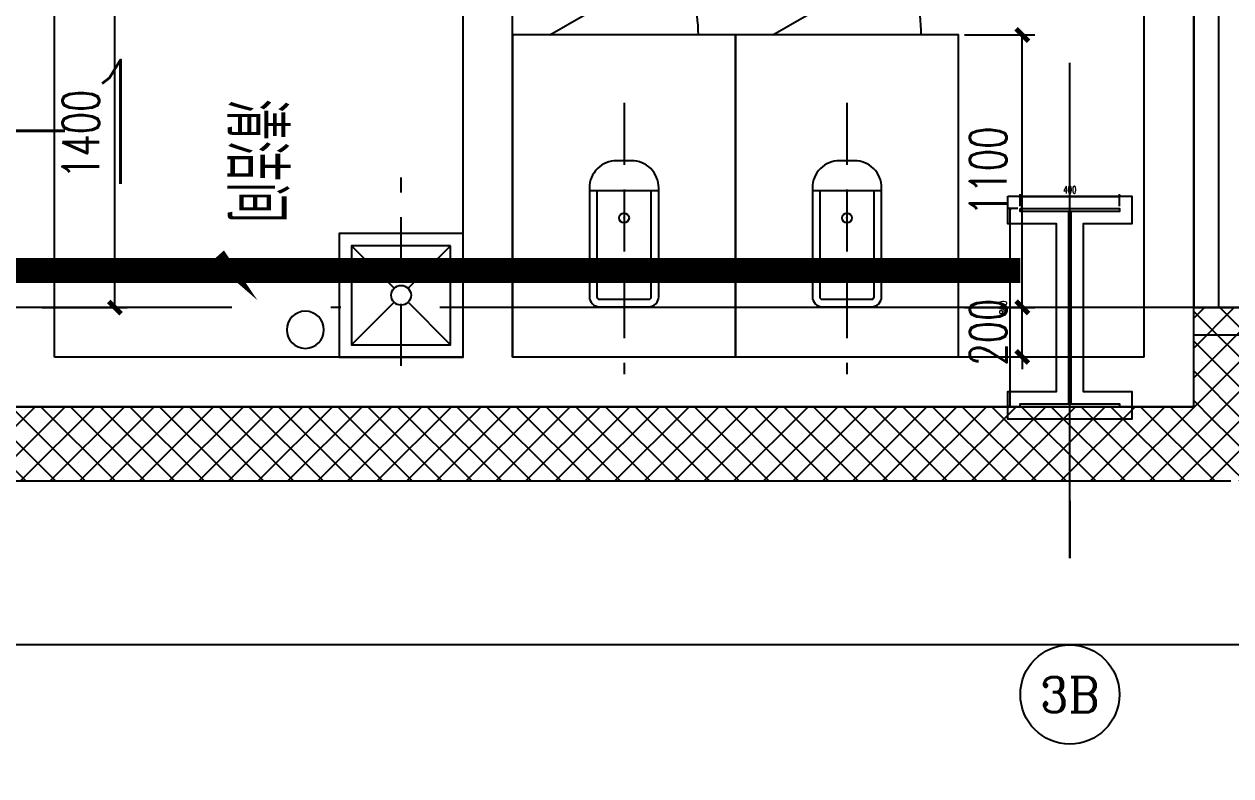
# Model space of a CAD drawing. Extents: x -222544 to -13848, y -31368 to 85559.
# Drawn here: x -43316 to -38444, y -25382 to -22346 of the extents above; entities that cross this region are included whole.
import ezdxf
from ezdxf.enums import TextEntityAlignment as Align
from ezdxf.xclip import XClip

# ---------------------------------------------------------------- set-up
doc = ezdxf.new("R2010")
doc.units = 0
doc.header["$LTSCALE"] = 1000
doc.header["$MEASUREMENT"] = 0
doc.header["$XCLIPFRAME"] = 0
for name, pattern in [('10平面$0$CENTER', [2, 1.25, -0.25, 0.25, -0.25]), ('10平面$0$DASH', [0.35, 0.25, -0.1]), ('10平面$0$DOTE', [2.42, 2, -0.2, 0.02, -0.2])]:
    doc.linetypes.add(name, pattern=pattern)
doc.layers.get('Defpoints').update_dxf_attribs({"color": 210})
for name, color, linetype in [('10平面$0$A-AXIS-DOTE', 14, '10平面$0$DOTE'), ('10平面$0$A-AXIS-DP', 126, 'Continuous'), ('10平面$0$A-AXIS-SYMB', 3, 'Continuous'), ('10平面$0$A-HATCH-2', 251, 'Continuous'), ('10平面$0$A-HRAIL', 173, 'Continuous'), ('10平面$0$A-LIN-V', 9, 'Continuous'), ('10平面$0$A-TEXT', 61, 'Continuous'), ('10平面$0$A-WC', 223, 'Continuous'), ('10平面$0$A-WINDOW', 140, 'Continuous'), ('10平面$0$AS-COLN', 6, 'Continuous'), ('10平面$0$AS-WALL', 40, 'Continuous'), ('10平面$0$AS-结构边线层', 200, 'Continuous'), ('10平面$0$CURTWALL', 4, 'Continuous'), ('10平面$0$DIM_ELEV', 3, 'Continuous'), ('10平面$0$PUB_HATCH', 8, 'Continuous'), ('A-AXIS-D', 1, 'Continuous'), ('A-AXIS-DP', 126, 'Continuous'), ('A-WINDOW', 140, 'Continuous'), ('DIM_SYMB', 3, 'Continuous'), ('PUB_TEXT', 7, 'Continuous')]:
    doc.layers.add(name, color=color, linetype=linetype)
doc.layers.add('10平面$0$THIN', color=7, linetype='Continuous', lineweight=0)
doc.layers.add('10平面$0$柱间支撑', color=6, linetype='10平面$0$CENTER', lineweight=0)
doc.styles.add('10平面$0$_TCH_DIM_T3', font='SIMPLEX', dxfattribs={"width": 0.705882, "bigfont": 'GBCBIG'})
doc.styles.add('10平面$0$TSSD_Rein', font='tj-romans1.shx', dxfattribs={"width": 0.7, "bigfont": 'tj-hztxt.shx'})
doc.styles.add('10平面$1$_TCH_WINDOW', font='SIMPLEX', dxfattribs={"height": 3.5, "bigfont": 'GBCBIG'})
doc.styles.add('_TCH_AXIS', font='COMPLEX', dxfattribs={"bigfont": 'GBCBIG'})
doc.styles.add('_TCH_DIM_T3', font='SIMPLEX', dxfattribs={"width": 0.705882, "bigfont": 'GBCBIG'})
doc.dimstyles.new('10平面$0$_TCH_ARCH&&10', dxfattribs={"dimtxt": 29.75, "dimasz": 10, "dimexe": 10, "dimexo": 10, "dimgap": 12.625, "dimtad": 1, "dimdec": 0, "dimzin": 0, "dimdsep": 46, "dimtxsty": '10平面$0$_TCH_DIM_T3', "dimblk": '10平面$0$_ArchTick', "dimcen": 0.09, "dimclrt": 7, "dimazin": 2, "dimtfac": 1, "dimtdec": 0, "dimtix": 1, "dimtmove": 2, "dimatfit": 3, "dimfxl": 0, "dimtolj": 1, "dimtzin": 0, "dimarcsym": 0})
doc.dimstyles.new('10平面$0$_TCH_ARCH&&80', dxfattribs={"dimtxt": 238, "dimasz": 80, "dimexe": 80, "dimexo": 80, "dimgap": 101, "dimtad": 1, "dimdec": 0, "dimzin": 0, "dimdsep": 46, "dimtxsty": '10平面$0$_TCH_DIM_T3', "dimblk": '10平面$0$_ArchTick', "dimcen": 0.09, "dimclrt": 7, "dimazin": 2, "dimtfac": 1, "dimtdec": 0, "dimtix": 1, "dimtmove": 2, "dimatfit": 3, "dimfxl": 0, "dimtolj": 1, "dimtzin": 0, "dimarcsym": 0})
doc.dimstyles.new('_TCH_ARCH&&50', dxfattribs={"dimtxt": 148.75, "dimasz": 50, "dimexe": 50, "dimexo": 50, "dimgap": 63.125, "dimtad": 1, "dimdec": 0, "dimzin": 0, "dimdsep": 46, "dimtxsty": '_TCH_DIM_T3', "dimblk": 'ARCHTICK', "dimcen": 0.09, "dimclrt": 7, "dimazin": 2, "dimtfac": 1, "dimtdec": 0, "dimtix": 1, "dimtmove": 2, "dimatfit": 3, "dimfxl": 0, "dimtolj": 1, "dimtzin": 0, "dimarcsym": 0})
pattern_1 = [(45, (60, 0), (-60.000061, 60.000061), []), (135, (60, 0), (-60.000061, -60.000061), [])]

# ---------------------------------------------------------------- blocks, each defined once
blk = doc.blocks.new('10平面$0$dote')
at = {"layer": '10平面$0$A-AXIS-DOTE'}
blk.add_line((91882.2, -264080), (91882.2, 36662.3), dxfattribs=at)
at = {"layer": '10平面$0$A-AXIS-DOTE', "ltscale": 2}
for p, q in [((-74117.8, -264080), (-74117.8, -178596)), ((98696.4, -255900), (-97273.6, -255900))]:
    blk.add_line(p, q, dxfattribs=at)
blk = doc.blocks.new('10平面$0$清洁间')
at = {"layer": '10平面$0$A-AXIS-DOTE', "linetype": '10平面$0$DASH'}
blk.add_lwpolyline([(2044571, 1694019.8), (2045331, 1694019.8)], dxfattribs=at)
at = {"layer": '10平面$0$A-WC'}
for points in [[(2045106.1, 1693769.8), (2045106.1, 1694269.8), (2044606.1, 1694269.8), (2044606.1, 1693769.8)], [(2045056.1, 1693819.8), (2045056.1, 1694219.8), (2044656.1, 1694219.8), (2044656.1, 1693819.8)]]:
    blk.add_lwpolyline(points, close=True, dxfattribs=at)
for points in [[(2044827.8, 1694048.1), (2044656.1, 1694219.8)], [(2044884.4, 1694048.1), (2045056.1, 1694219.8)], [(2044656.1, 1693819.8), (2044827.8, 1693991.5)], [(2045056.1, 1693819.8), (2044884.4, 1693991.5)]]:
    blk.add_lwpolyline(points, dxfattribs=at)
blk.add_circle((2044856.1, 1694019.8), 40, dxfattribs=at)
blk = doc.blocks.new('10平面$0$厕卫')
at = {"layer": '10平面$0$A-AXIS-DOTE', "linetype": '10平面$0$DASH'}
blk.add_line((50, -823.1), (50, 271.9), dxfattribs=at)
at = {"layer": '10平面$0$A-WC'}
for p, q in [((-59.8, -40), (-59.8, -469.7)), ((149.8, -30), (-49.8, -30)), ((159.8, -469.7), (159.8, -40)), ((189.8, -469.7), (-89.8, -469.7)), ((350, -1097.2), (-169.6, -1397.2))]:
    blk.add_line(p, q, dxfattribs=at)
blk.add_lwpolyline([(-400, 202.8), (-400, -1097.2), (500, -1097.2), (500, 202.8)], close=True, dxfattribs=at)
blk.add_lwpolyline([(189.8, -40, 0.414214), (149.8, 0), (-49.8, 0, 0.414214), (-89.8, -40), (-89.8, -479.7, 0.414214), (20.2, -589.7), (79.8, -589.7, 0.414214), (189.8, -479.7)], format="xyb", close=True, dxfattribs=at)
blk.add_circle((50, -358.6), 20, dxfattribs=at)
for centre, radius, start, end in [((-49.8, -40), 10, 90, 180), ((149.8, -40), 10, 0, 90), ((350, -1097.2), 600, 180, 209.9999)]:
    blk.add_arc(centre, radius, start, end, dxfattribs=at)
for p in [(50, 0), (50, -358.6)]:
    blk.add_point(p, dxfattribs=at)
blk = doc.blocks.new('10平面$0$45345')
at = {"layer": '10平面$0$A-WC'}
h = blk.add_hatch(dxfattribs=at)
h.set_pattern_fill('ANSI31', color=256, scale=10)
h.set_pattern_definition([(30, (40598742844.535, 3385776346.45), (-7.9375, 13.74815), [])])
edge = h.paths.add_edge_path()
edge.add_arc((40598742441.347763, 3385774511.717568), 50, 0, 360)
blk.add_circle((40598742441.347763, 3385774511.717568), 50, dxfattribs=at)
blk = doc.blocks.new('10平面$0$G$CA7A27C8F')
at = {"layer": '10平面$0$A-AXIS-SYMB'}
blk.add_lwpolyline([(1309.6, -1862.9, 0, 0, 0), (1839.6, -1392.9, 0, 64, 0), (1660, -1552.1, 0, 0, 0)], format="xyseb", dxfattribs=at)
at = {"layer": '10平面$0$A-LIN-V'}
blk.add_line((2069.6, 2187.1), (-1130.4, 2187.1), dxfattribs=at)
at = {"layer": '10平面$0$AS-WALL'}
for p, q in [((2069.6, 2387.1), (-1130.4, 2387.1)), ((2069.6, 2387.1), (2069.6, 2387.1)), ((2269.6, 2387.1), (2069.6, 2387.1)), ((2269.6, 2387.1), (2269.6, 2287.1)), ((2269.6, 2287.1), (2269.6, -462.9)), ((2069.6, 2187.1), (-1130.4, 2187.1)), ((2069.6, 2187.1), (2069.6, -362.9)), ((2069.6, -362.9), (369.6, -362.9)), ((2269.6, -462.9), (2269.6, -2312.9)), ((2069.6, -562.9), (469.6, -562.9)), ((2069.6, -562.9), (2069.6, -2212.9)), ((2069.6, -2212.9), (469.6, -2212.9)), ((2269.6, -2312.9), (2269.6, -3962.9))]:
    blk.add_line(p, q, dxfattribs=at)
at = {"rotation": 270}
for p in [(1865.9, 1037.3), (1865.9, 137.3)]:
    blk.add_blockref('10平面$0$厕卫', p, dxfattribs=at)
at = {"layer": '10平面$0$A-HRAIL', "rotation": 180}
blk.add_blockref('10平面$0$清洁间', (2046675.7, 1693206.9), dxfattribs=at)
at = {"layer": '10平面$0$A-LIN-V', "xscale": -1.5, "yscale": 1.5, "zscale": 1.5}
blk.add_blockref('10平面$0$45345', (60898115621.1, -5078662966.9), dxfattribs=at)
at = {"layer": '10平面$0$A-TEXT', "style": '10平面$1$_TCH_WINDOW'}
blk.add_text('清洁间', height=231.49, dxfattribs=at).set_placement((1028, -1514.8))
blk = doc.blocks.new('10平面$0$43243')
at = {"layer": '10平面$0$AS-结构边线层'}
blk.add_lwpolyline([(-196514.2, 548350), (-175294.2, 548350), (-175294.2, 548520), (-173454.2, 548520), (-173454.2, 549070), (-171354.2, 549070), (-171354.2, 548520), (-169514.2, 548520), (-169514.2, 548350), (-155994.2, 548350), (-155994.2, 548520), (-146454.2, 548520), (-146454.2, 549070), (-144354.2, 549070), (-144354.2, 548520), (-128354.2, 548520), (-128354.2, 548810), (-128054.2, 548810), (-128054.2, 561350), (-131054.2, 561350), (-131054.2, 565490), (-128054.2, 565490), (-128054.2, 594490)], dxfattribs=at)
blk = doc.blocks.new('10平面$0$_ArchTick')
at = {"color": 0, "linetype": 'ByBlock', "const_width": 0.4}
blk.add_lwpolyline([(-0.5, -0.5), (0.5, 0.5)], dxfattribs=at)
blk = doc.blocks.new('*D2278')
at = {"layer": '10平面$0$A-AXIS-DP', "color": 0, "lineweight": -2, "transparency": 16777216}
for p, q in [((-165054.2, 621030), (-165054.2, 621078.7)), ((-165054.2, 621068.7), (-164654.2, 621068.7)), ((-164654.2, 621030), (-164654.2, 621078.7))]:
    blk.add_line(p, q, dxfattribs=at)
at = {"layer": 'Defpoints', "color": 0, "transparency": 16777216}
for p in [(-164654.2, 621068.7), (-165054.2, 621020), (-164654.2, 621020)]:
    blk.add_point(p, dxfattribs=at)
at = {"layer": '10平面$0$A-AXIS-DP', "color": 0, "lineweight": -2, "transparency": 16777216, "xscale": 10, "yscale": 10, "zscale": 10, "rotation": 180}
blk.add_blockref('10平面$0$_ArchTick', (-165054.2, 621068.7), dxfattribs=at)
at = {"layer": '10平面$0$A-AXIS-DP', "color": 0, "lineweight": -2, "transparency": 16777216, "xscale": 10, "yscale": 10, "zscale": 10}
blk.add_blockref('10平面$0$_ArchTick', (-164654.2, 621068.7), dxfattribs=at)
at = {"layer": '10平面$0$A-AXIS-DP', "color": 7, "transparency": 16777216, "insert": (-164854.2, 621096.2), "char_height": 29.75, "attachment_point": 5, "style": '10平面$0$_TCH_DIM_T3'}
blk.add_mtext('\\A1;400', dxfattribs=at)
blk = doc.blocks.new('*D2279')
at = {"layer": '10平面$0$A-AXIS-DP', "color": 0, "lineweight": -2, "transparency": 16777216}
for p, q in [((-165064.2, 621020), (-165105.4, 621020)), ((-165095.4, 620220), (-165095.4, 621020)), ((-165064.2, 620220), (-165105.4, 620220))]:
    blk.add_line(p, q, dxfattribs=at)
at = {"layer": 'Defpoints', "color": 0, "transparency": 16777216}
for p in [(-165095.4, 621020), (-165054.2, 621020), (-165054.2, 620220)]:
    blk.add_point(p, dxfattribs=at)
at = {"layer": '10平面$0$A-AXIS-DP', "color": 0, "lineweight": -2, "transparency": 16777216, "xscale": 10, "yscale": 10, "zscale": 10}
for p, rotation in [((-165095.4, 621020), 90), ((-165095.4, 620220), 270)]:
    blk.add_blockref('10平面$0$_ArchTick', p, dxfattribs=dict(at, rotation=rotation))
at = {"layer": '10平面$0$A-AXIS-DP', "color": 7, "transparency": 16777216, "insert": (-165122.9, 620620), "char_height": 29.75, "attachment_point": 5, "rotation": 90, "style": '10平面$0$_TCH_DIM_T3'}
blk.add_mtext('\\A1;800', dxfattribs=at)
blk = doc.blocks.new('10平面$0$3132')
at = {"layer": '10平面$0$DIM_ELEV', "linetype": '10平面$0$DASH', "const_width": 30}
blk.add_lwpolyline([(-138910, 553650), (-126980, 553650, -0.414214), (-126480, 553150), (-126480, 548160, -0.414214), (-126980, 547660), (-138910, 547660, -0.414214), (-139410, 548160), (-139410, 553150, -0.414214)], format="xyb", close=True, dxfattribs=at)
blk = doc.blocks.new('10平面$0$23124232432')
at = {"layer": '10平面$0$柱间支撑', "const_width": 100}
blk.add_lwpolyline([(-129054.2, 549070), (-137654.2, 549070)], dxfattribs=at)
at = {"layer": '10平面$0$THIN', "style": '10平面$0$TSSD_Rein', "width": 0.7}
blk.add_text('SZC-1', height=500, dxfattribs=at).set_placement((-133354.2, 549270), align=Align.BOTTOM_CENTER)
blk = doc.blocks.new('*D1617')
at = {"layer": '10平面$0$A-AXIS-DP', "color": 0, "lineweight": -2, "transparency": 16777216}
for p, q in [((-133404.2, 548140), (-133404.2, 547180)), ((-128854.2, 548140), (-128854.2, 547180)), ((-133404.2, 547260), (-128854.2, 547260))]:
    blk.add_line(p, q, dxfattribs=at)
at = {"layer": 'Defpoints', "color": 0, "transparency": 16777216}
for p in [(-133404.2, 548220), (-128854.2, 548220), (-128854.2, 547260)]:
    blk.add_point(p, dxfattribs=at)
at = {"layer": '10平面$0$A-AXIS-DP', "color": 0, "lineweight": -2, "transparency": 16777216, "xscale": 80, "yscale": 80, "zscale": 80, "rotation": 180}
blk.add_blockref('10平面$0$_ArchTick', (-133404.2, 547260), dxfattribs=at)
at = {"layer": '10平面$0$A-AXIS-DP', "color": 0, "lineweight": -2, "transparency": 16777216, "xscale": 80, "yscale": 80, "zscale": 80}
blk.add_blockref('10平面$0$_ArchTick', (-128854.2, 547260), dxfattribs=at)
at = {"layer": '10平面$0$A-AXIS-DP', "color": 7, "transparency": 16777216, "insert": (-131129.2, 547480), "char_height": 238, "attachment_point": 5, "style": '10平面$0$_TCH_DIM_T3'}
blk.add_mtext('\\A1;4550', dxfattribs=at)
blk = doc.blocks.new('_ArchTick')
at = {"color": 0, "linetype": 'ByBlock', "const_width": 0.4}
blk.add_lwpolyline([(-0.5, -0.5), (0.5, 0.5)], dxfattribs=at)
blk = doc.blocks.new('*D354')
at = {"layer": 'A-AXIS-DP', "color": 0, "lineweight": -2, "transparency": 16777216}
for p, q in [((-43244, -22090.9), (-42899.4, -22090.9)), ((-42949.4, -23490.9), (-42949.4, -22090.9)), ((-43244, -23490.9), (-42899.4, -23490.9))]:
    blk.add_line(p, q, dxfattribs=at)
at = {"layer": 'Defpoints', "color": 0, "transparency": 16777216}
for p in [(-43294, -22090.9), (-42949.4, -22090.9), (-43294, -23490.9)]:
    blk.add_point(p, dxfattribs=at)
at = {"layer": 'A-AXIS-DP', "color": 0, "lineweight": -2, "transparency": 16777216, "xscale": 50, "yscale": 50, "zscale": 50}
for p, rotation in [((-42949.4, -22090.9), 90), ((-42949.4, -23490.9), 270)]:
    blk.add_blockref('_ArchTick', p, dxfattribs=dict(at, rotation=rotation))
at = {"layer": 'A-AXIS-DP', "color": 7, "transparency": 16777216, "insert": (-43086.9, -22790.9), "char_height": 148.75, "attachment_point": 5, "rotation": 90, "style": '_TCH_DIM_T3'}
blk.add_mtext('\\A1;1400', dxfattribs=at)
blk = doc.blocks.new('*D380')
at = {"layer": 'A-AXIS-DP', "color": 0, "lineweight": -2, "transparency": 16777216}
for p, q in [((-39286.1, -23489.9), (-39286.1, -23439.9)), ((-39520, -23489.9), (-39236.1, -23489.9)), ((-39286.1, -23690), (-39286.1, -23489.9)), ((-39520, -23690), (-39236.1, -23690)), ((-39286.1, -23690), (-39286.1, -23740))]:
    blk.add_line(p, q, dxfattribs=at)
at = {"layer": 'Defpoints', "color": 0, "transparency": 16777216}
for p in [(-39570, -23489.9), (-39286.1, -23489.9), (-39570, -23690)]:
    blk.add_point(p, dxfattribs=at)
at = {"layer": 'A-AXIS-DP', "color": 0, "lineweight": -2, "transparency": 16777216, "xscale": 50, "yscale": 50, "zscale": 50}
for p, rotation in [((-39286.1, -23489.9), 270), ((-39286.1, -23690), 90)]:
    blk.add_blockref('_ArchTick', p, dxfattribs=dict(at, rotation=rotation))
at = {"layer": 'A-AXIS-DP', "color": 7, "transparency": 16777216, "insert": (-39423.6, -23589.9), "char_height": 148.75, "attachment_point": 5, "rotation": 90, "style": '_TCH_DIM_T3'}
blk.add_mtext('\\A1;200', dxfattribs=at)
blk = doc.blocks.new('*D381')
at = {"layer": 'A-AXIS-DP', "color": 0, "lineweight": -2, "transparency": 16777216}
for p, q in [((-39520, -22390), (-39236.1, -22390)), ((-39286.1, -23489.9), (-39286.1, -22390)), ((-39520, -23489.9), (-39236.1, -23489.9))]:
    blk.add_line(p, q, dxfattribs=at)
at = {"layer": 'Defpoints', "color": 0, "transparency": 16777216}
for p in [(-39570, -22390), (-39286.1, -22390), (-39570, -23489.9)]:
    blk.add_point(p, dxfattribs=at)
at = {"layer": 'A-AXIS-DP', "color": 0, "lineweight": -2, "transparency": 16777216, "xscale": 50, "yscale": 50, "zscale": 50}
for p, rotation in [((-39286.1, -22390), 90), ((-39286.1, -23489.9), 270)]:
    blk.add_blockref('_ArchTick', p, dxfattribs=dict(at, rotation=rotation))
at = {"layer": 'A-AXIS-DP', "color": 7, "transparency": 16777216, "insert": (-39423.6, -22939.9), "char_height": 148.75, "attachment_point": 5, "rotation": 90, "style": '_TCH_DIM_T3'}
blk.add_mtext('\\A1;1100', dxfattribs=at)
blk = doc.blocks.new('10平面$0$w42343243')
at = {"layer": '10平面$0$A-HATCH-2'}
blk.add_lwpolyline([(-165104.2, 621070), (-164604.2, 621070), (-164604.2, 620958), (-164800.2, 620958), (-164800.2, 620282), (-164604.2, 620282), (-164604.2, 620170), (-165104.2, 620170), (-165104.2, 620282), (-164908.2, 620282), (-164908.2, 620958), (-165104.2, 620958)], close=True, dxfattribs=at)
at = {"layer": '10平面$0$AS-COLN', "color": 3}
blk.add_lwpolyline([(-165054.2, 621020), (-164654.2, 621020), (-164654.2, 621008), (-164850.2, 621008), (-164850.2, 620232), (-164654.2, 620232), (-164654.2, 620220), (-165054.2, 620220), (-165054.2, 620232), (-164858.2, 620232), (-164858.2, 621008), (-165054.2, 621008)], close=True, dxfattribs=at)
at = {"layer": '10平面$0$A-AXIS-DP'}
for p1, p2, distance, picture, middle in [((-165054.2, 621020), (-164654.2, 621020), 48.8, '*D2278', (-164854.2, 621096.2)), ((-165054.2, 620220), (-165054.2, 621020), 41.2, '*D2279', (-165122.9, 620620))]:
    dim = blk.add_aligned_dim(p1=p1, p2=p2, distance=distance, dimstyle='10平面$0$_TCH_ARCH&&10', dxfattribs=at)
    dim.commit()
    dim.dimension.update_dxf_attribs({"geometry": picture, "text_midpoint": middle})
blk = doc.blocks.new('10平面$0$42343')
at = {"layer": '10平面$0$A-WINDOW'}
blk.add_blockref('10平面$0$w42343243', (36000, -71700), dxfattribs=at)
blk = doc.blocks.new('10平面')
at = {"layer": '10平面$0$PUB_HATCH'}
h = blk.add_hatch(dxfattribs=at)
h.set_pattern_fill('多孔材料', color=256, scale=30, style=0)
h.set_pattern_definition(pattern_1)
h.paths.add_polyline_path([(-128204.2, 548420), (-128054.2, 548520), (-128054.2, 548920), (-128354.2, 548920), (-128354.2, 548520)])
h = blk.add_hatch(dxfattribs=at)
h.set_pattern_fill('多孔材料', color=256, scale=30, style=0)
h.set_pattern_definition(pattern_1)
h.paths.add_polyline_path([(-128354.2, 548520), (-133404.2, 548520), (-133404.2, 548220), (-128204.2, 548220), (-128204.2, 548420)])
h = blk.add_hatch(dxfattribs=at)
h.set_pattern_fill('多孔材料', color=256, scale=30, style=0)
h.set_pattern_definition(pattern_1)
h.paths.add_polyline_path([(-128054.2, 548520), (-128204.2, 548420), (-128204.2, 548220), (-128054.2, 548220)])
at = {"layer": '10平面$0$AS-WALL'}
for p, q in [((-294954.2, 610570), (-294954.2, 587320)), ((-294754.2, 587320), (-294754.2, 610570)), ((-128354.2, 548520), (-128354.2, 548920)), ((-128354.2, 548920), (-128054.2, 548920)), ((-128354.2, 548520), (-133404.2, 548520)), ((-133404.2, 548220), (-128204.2, 548220))]:
    blk.add_line(p, q, dxfattribs=at)
at = {"layer": '10平面$0$CURTWALL'}
for p, q in [((-128354.2, 561350), (-128354.2, 548920)), ((-128254.2, 561350), (-128254.2, 548920)), ((-128054.2, 548920), (-128354.2, 548920))]:
    blk.add_line(p, q, dxfattribs=at)
at = {"rotation": 270}
blk.add_blockref('10平面$0$G$CA7A27C8F', (-130741.3, 550789.6), dxfattribs=at)
at = {"layer": '10平面$0$A-AXIS-DP'}
blk.add_blockref('10平面$0$3132', (0, 0), dxfattribs=at)
at = {"layer": '10平面$0$A-WINDOW'}
for name in ['10平面$0$43243', '10平面$0$42343']:
    blk.add_blockref(name, (0, 0), dxfattribs=at)
at = {"layer": '10平面$0$AS-WALL'}
blk.add_blockref('10平面$0$dote', (-220736.4, 804820), dxfattribs=at)
at = {"layer": '10平面$0$柱间支撑'}
blk.add_blockref('10平面$0$23124232432', (0, 0), dxfattribs=at)
at = {"layer": '10平面$0$A-AXIS-DP'}
dim = blk.add_aligned_dim(p1=(-133404.2, 548220), p2=(-128854.2, 548220), distance=-960, dimstyle='10平面$0$_TCH_ARCH&&80', dxfattribs=at)
dim.commit()
dim.dimension.update_dxf_attribs({"geometry": '*D1617', "text_midpoint": (-131129.2, 547480)})

msp = doc.modelspace()

# ---------------------------------------------------------------- linework, layer by layer
at = {"layer": 'A-AXIS-D'}
msp.add_circle((-39094, -25053.1), 200, dxfattribs=at)

# ---------------------------------------------------------------- block references
at = {"layer": 'A-WINDOW'}
ref = msp.add_blockref('10平面', (255918.8, -625482.5), dxfattribs=at)
XClip(ref).set_block_clipping_path([(-300678.8416407659, 609273.1189870307), (-293749.4263029593, 621732.488867046)])
ref = msp.add_blockref('10平面', (89760.1, -572410.9), dxfattribs=at)
XClip(ref).set_block_clipping_path([(-138649.4371028924, 547908.4159631686), (-127397.9057266749, 552712.4060170917)])

# ---------------------------------------------------------------- texts
at = {"layer": 'PUB_TEXT', "style": '_TCH_AXIS'}
msp.add_text('3B', height=141.08, dxfattribs=at).set_placement((-39215, -25123.7), (-38973.1, -25123.7), align=Align.FIT)

# ---------------------------------------------------------------- next in the draw order: linework, layer by layer
at = {"layer": 'DIM_SYMB'}
msp.add_lwpolyline([(-48889.3, -19698.5), (-37637.8, -19698.5), (-37637.8, -24853.1), (-48889.3, -24853.1)], close=True, dxfattribs=at)

# ---------------------------------------------------------------- next in the draw order: dimensions: what is measured, and where the dimension line sits
at = {"layer": 'A-AXIS-DP'}
for p1, p2, distance, picture, middle in [((-43294, -23490.9), (-43294, -22090.9), -344.7, '*D354', (-43086.9, -22790.9)), ((-39570, -23489.9), (-39570, -22390), -283.9, '*D381', (-39423.6, -22939.9)), ((-39570, -23690), (-39570, -23489.9), -283.9, '*D380', (-39423.6, -23589.9))]:
    dim = msp.add_aligned_dim(p1=p1, p2=p2, distance=distance, dimstyle='_TCH_ARCH&&50', dxfattribs=at)
    dim.commit()
    dim.dimension.update_dxf_attribs({"geometry": picture, "text_midpoint": middle})

doc.saveas('drawing.dxf')
